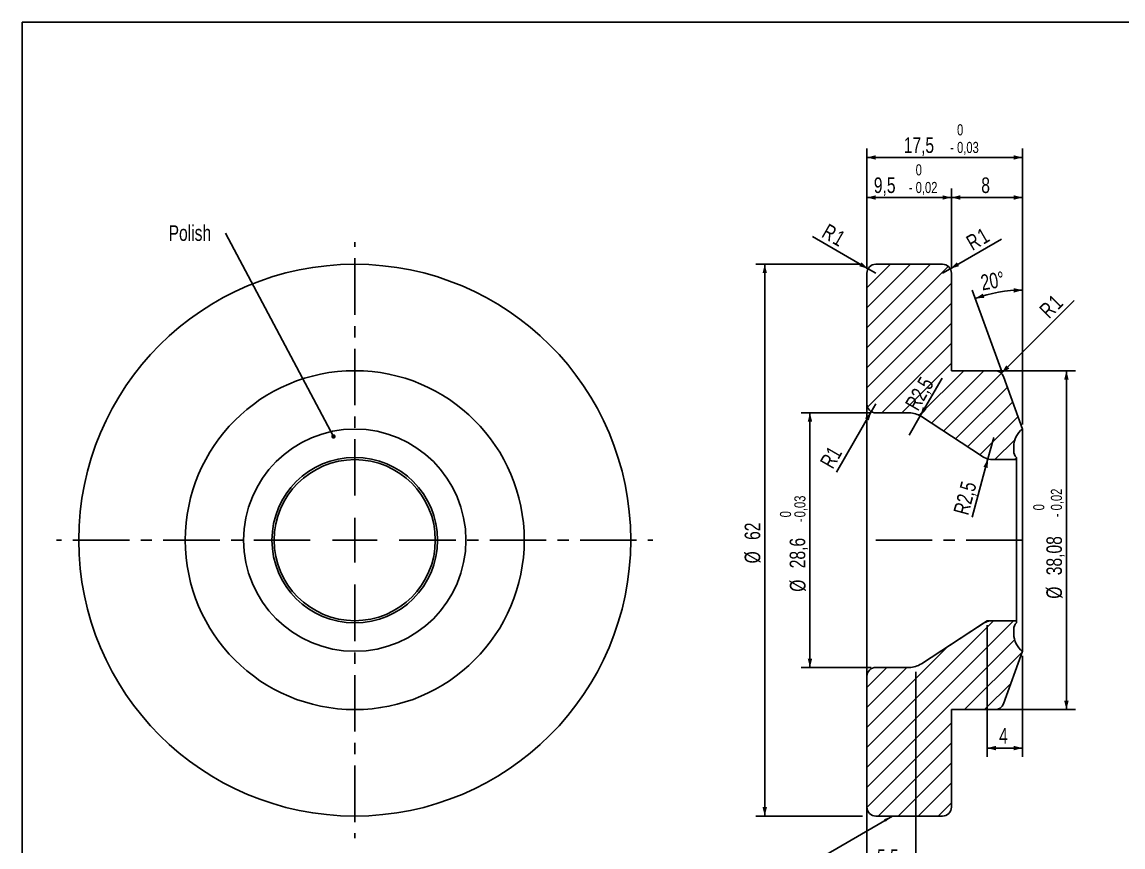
# Model space of a CAD drawing. Header units: millimetres. Extents: x 8 to 484, y -40 to 289.
# Drawn here: x 8 to 255.4, y 103.6 to 289 of the extents above; entities that cross this region are included whole.
import ezdxf

# ---------------------------------------------------------------- set-up
doc = ezdxf.new("R2010")
doc.units = ezdxf.units.MM
doc.linetypes.add('CENTERX2', pattern=[20.319999999999997, 12.7, -2.54, 2.54, -2.54])
for name, color, linetype in [('CENTERLINE', 4, 'CENTERX2'), ('DIMENSIONS', 2, 'Continuous'), ('HATCH', 3, 'Continuous'), ('TEXT', 2, 'Continuous')]:
    doc.layers.add(name, color=color, linetype=linetype)
doc.layers.add('OUTLINE', color=7, linetype='Continuous', lineweight=25)
doc.styles.add('SLDTEXTSTYLE0', font='TXT', dxfattribs={"width": 0.75})
doc.dimstyles.new('SLDDIMSTYLE0', dxfattribs={"dimtxt": 0.18, "dimasz": 1, "dimexe": 0, "dimexo": 0.0625, "dimgap": 0, "dimtad": 0, "dimtih": 1, "dimtoh": 1, "dimdec": 0, "dimrnd": 1e-09, "dimzin": 0, "dimdsep": 46, "dimtxsty": 'Standard', "dimblk1": 'DOT', "dimblk2": 'DOT', "dimsah": 1, "dimcen": 0.09, "dimadec": 0, "dimazin": 0, "dimtfac": 1, "dimtdec": 0, "dimtofl": 0, "dimtmove": 0, "dimatfit": 3, "dimldrblk": 'DOT', "dimfxl": 0, "dimfrac": 2, "dimtolj": 1, "dimtzin": 0, "dimarcsym": 0})
doc.dimstyles.new('SLDDIMSTYLE1', dxfattribs={"dimtxt": 3.5, "dimasz": 2, "dimexe": 0, "dimexo": 0.0625, "dimgap": 0.875, "dimtad": 1, "dimlfac": 0.5, "dimrnd": 1e-09, "dimzin": 12, "dimdsep": 46, "dimtxsty": 'SLDTEXTSTYLE0', "dimsah": 1, "dimcen": 0.09, "dimadec": 0, "dimazin": 3, "dimtfac": 1, "dimtofl": 0, "dimtmove": 0, "dimatfit": 3, "dimfxl": 0, "dimfrac": 2, "dimtolj": 1, "dimtzin": 12, "dimarcsym": 0})
doc.dimstyles.new('SLDDIMSTYLE10', dxfattribs={"dimtxt": 3.5, "dimasz": 2, "dimexe": 0, "dimexo": 0.0625, "dimgap": 0.875, "dimtad": 1, "dimdec": 4, "dimlfac": 0.5, "dimzin": 12, "dimdsep": 46, "dimtxsty": 'SLDTEXTSTYLE0', "dimsah": 1, "dimcen": 0.09, "dimazin": 3, "dimtfac": 1, "dimtofl": 0, "dimtmove": 0, "dimatfit": 3, "dimfxl": 0, "dimfrac": 2, "dimtolj": 1, "dimtzin": 12, "dimarcsym": 0})
doc.dimstyles.new('SLDDIMSTYLE11', dxfattribs={"dimtxt": 0.18, "dimasz": 2, "dimexe": 0, "dimexo": 0.0625, "dimgap": 0, "dimtad": 0, "dimtih": 1, "dimtoh": 1, "dimdec": 0, "dimrnd": 1e-09, "dimzin": 0, "dimdsep": 46, "dimtxsty": 'Standard', "dimsah": 1, "dimcen": 0.09, "dimadec": 0, "dimazin": 0, "dimtfac": 2, "dimtdec": 0, "dimtofl": 0, "dimtmove": 0, "dimatfit": 3, "dimfxl": 0, "dimfrac": 2, "dimtolj": 1, "dimtzin": 0, "dimarcsym": 0})
doc.dimstyles.new('SLDDIMSTYLE2', dxfattribs={"dimtxt": 3.5, "dimasz": 2, "dimexe": 0, "dimexo": 0.0625, "dimgap": 0.875, "dimtad": 1, "dimlfac": 0.5, "dimrnd": 1e-09, "dimzin": 12, "dimdsep": 46, "dimtxsty": 'SLDTEXTSTYLE0', "dimsah": 1, "dimcen": 0.09, "dimadec": 0, "dimazin": 3, "dimtol": 1, "dimtm": 0.02, "dimtfac": 1, "dimtofl": 0, "dimtmove": 0, "dimatfit": 3, "dimfxl": 0, "dimfrac": 2, "dimtolj": 1, "dimarcsym": 0})
doc.dimstyles.new('SLDDIMSTYLE3', dxfattribs={"dimtxt": 3.5, "dimasz": 2, "dimexe": 0, "dimexo": 0.0625, "dimgap": 0.875, "dimtad": 1, "dimdec": 1, "dimlfac": 0.5, "dimrnd": 1e-09, "dimzin": 12, "dimdsep": 46, "dimtxsty": 'SLDTEXTSTYLE0', "dimsah": 1, "dimcen": 0.09, "dimadec": 0, "dimazin": 3, "dimtfac": 1, "dimtdec": 1, "dimtofl": 0, "dimtmove": 0, "dimatfit": 3, "dimfxl": 0, "dimfrac": 2, "dimtolj": 1, "dimtzin": 12, "dimarcsym": 0})
doc.dimstyles.new('SLDDIMSTYLE4', dxfattribs={"dimtxt": 3.5, "dimasz": 2, "dimexe": 0, "dimexo": 0.0625, "dimgap": 0.875, "dimtad": 1, "dimlfac": 0.5, "dimrnd": 1e-09, "dimzin": 12, "dimdsep": 46, "dimtxsty": 'SLDTEXTSTYLE0', "dimsah": 1, "dimcen": 0, "dimadec": 0, "dimazin": 3, "dimtfac": 1, "dimtofl": 0, "dimtmove": 0, "dimatfit": 3, "dimfxl": 0, "dimfrac": 2, "dimtolj": 1, "dimtzin": 12, "dimarcsym": 0})
doc.dimstyles.new('SLDDIMSTYLE5', dxfattribs={"dimtxt": 3.5, "dimasz": 2, "dimexe": 0, "dimexo": 0.0625, "dimgap": 0.875, "dimtad": 1, "dimlfac": 0.5, "dimrnd": 1e-09, "dimzin": 12, "dimdsep": 46, "dimtxsty": 'SLDTEXTSTYLE0', "dimsah": 1, "dimcen": 0, "dimadec": 0, "dimazin": 3, "dimtfac": 1, "dimtofl": 0, "dimtmove": 0, "dimatfit": 3, "dimfxl": 0, "dimfrac": 2, "dimtolj": 1, "dimtzin": 12, "dimarcsym": 0})
doc.dimstyles.new('SLDDIMSTYLE6', dxfattribs={"dimtxt": 3.5, "dimasz": 2, "dimexe": 0, "dimexo": 0.0625, "dimgap": 0.875, "dimtad": 1, "dimlfac": 0.5, "dimrnd": 1e-09, "dimzin": 12, "dimdsep": 46, "dimtxsty": 'SLDTEXTSTYLE0', "dimsah": 1, "dimcen": 0.09, "dimadec": 0, "dimazin": 3, "dimtol": 1, "dimtm": 0.03, "dimtfac": 1, "dimtofl": 0, "dimtmove": 0, "dimatfit": 3, "dimfxl": 0, "dimfrac": 2, "dimtolj": 1, "dimarcsym": 0})
doc.dimstyles.new('SLDDIMSTYLE7', dxfattribs={"dimtxt": 3.5, "dimasz": 2, "dimexe": 0, "dimexo": 0.0625, "dimgap": 0.875, "dimtad": 1, "dimlfac": 0.5, "dimrnd": 1e-09, "dimzin": 12, "dimdsep": 46, "dimtxsty": 'SLDTEXTSTYLE0', "dimsah": 1, "dimcen": 0.09, "dimadec": 0, "dimazin": 3, "dimtol": 1, "dimtm": 0.023, "dimtfac": 1, "dimtofl": 0, "dimtmove": 0, "dimatfit": 3, "dimfxl": 0, "dimfrac": 2, "dimtolj": 1, "dimarcsym": 0})
doc.dimstyles.new('SLDDIMSTYLE8', dxfattribs={"dimtxt": 3.5, "dimasz": 2, "dimexe": 0, "dimexo": 0.0625, "dimgap": 0.875, "dimtad": 1, "dimlfac": 0.5, "dimrnd": 1e-09, "dimzin": 12, "dimdsep": 46, "dimtxsty": 'SLDTEXTSTYLE0', "dimsah": 1, "dimcen": 0.09, "dimadec": 0, "dimazin": 3, "dimtol": 1, "dimtm": 0.03, "dimtfac": 1, "dimtofl": 0, "dimtmove": 0, "dimatfit": 3, "dimfxl": 0, "dimfrac": 2, "dimtolj": 1, "dimarcsym": 0})
doc.dimstyles.new('SLDDIMSTYLE9', dxfattribs={"dimtxt": 3.5, "dimasz": 2, "dimexe": 0, "dimexo": 0.0625, "dimgap": 0.875, "dimtad": 1, "dimlfac": 0.5, "dimrnd": 1e-09, "dimzin": 12, "dimdsep": 46, "dimtxsty": 'SLDTEXTSTYLE0', "dimsah": 1, "dimcen": 0, "dimadec": 0, "dimazin": 3, "dimtfac": 1, "dimtofl": 0, "dimtmove": 0, "dimatfit": 3, "dimfxl": 0, "dimfrac": 2, "dimtolj": 1, "dimtzin": 12, "dimarcsym": 0})
pattern_1 = [(45, (0, 0), (-2.245064030267288, 2.245064030267288), [])]

# ---------------------------------------------------------------- blocks, each defined once
blk = doc.blocks.new('SW_NOTE_0_5')
at = {"layer": 'TEXT', "color": 0, "insert": (-12.80397608731614, 1.763664035662832), "char_height": 3.5, "attachment_point": 1, "style": 'SLDTEXTSTYLE0'}
blk.add_mtext('Polish', dxfattribs=at)
blk = doc.blocks.new('_Dot')
at = {"color": 0, "linetype": 'ByBlock', "lineweight": -2}
blk.add_line((-0.5, 0), (-1, 0), dxfattribs=at)
at = {"color": 0, "linetype": 'ByBlock', "const_width": 0.5}
blk.add_lwpolyline([(-0.25, 0, 1), (0.25, 0, 1)], format="xyb", close=True, dxfattribs=at)
blk = doc.blocks.new('SW_CENTERMARKSYMBOL_0')
at = {"layer": 'CENTERLINE', "color": 0}
for p, q in [((0, 10.00000000000001), (0, 67.00000000000003)), ((0, 0), (0, 5.000000000000004)), ((-9.999999999999995, 0), (-67, 0)), ((0, 0), (-5.000000000000004, 0)), ((0, 0), (0, -4.999999999999977)), ((0, 0), (5.000000000000004, 0)), ((9.999999999999995, 0), (66.99999999999999, 0)), ((0, -9.99999999999998), (0, -66.99999999999999))]:
    blk.add_line(p, q, dxfattribs=at)
blk = doc.blocks.new('_D')
at = {"layer": 'DIMENSIONS'}
for p, q in [((224.8230320394257, 153.4636475415611), (224.8230320394256, 123.8371174978839)), ((232.8230320394257, 146.5900511657207), (232.8230320394256, 123.8371174978839)), ((224.8230320394256, 125.8371174978839), (232.8230320394256, 125.8371174978839))]:
    blk.add_line(p, q, dxfattribs=at)
for points in [[(224.8230320394256, 125.8371174978839), (226.8230320394256, 125.3371174978839), (226.8230320394256, 126.3371174978839)], [(232.8230320394256, 125.8371174978839), (230.8230320394256, 126.3371174978839), (230.8230320394256, 125.3371174978839)]]:
    blk.add_solid(points, dxfattribs=at)
at = {"layer": 'DIMENSIONS', "insert": (227.5299764426655, 130.3488544124628), "char_height": 3.5, "attachment_point": 1, "style": 'SLDTEXTSTYLE0'}
blk.add_mtext('4', dxfattribs=at)
blk = doc.blocks.new('_D_1')
at = {"layer": 'DIMENSIONS'}
for p, q in [((226.4475128548771, 210.6436475415611), (244.6638227939276, 210.643647541561)), ((242.6638227939273, 134.483647541561), (242.6638227939276, 210.643647541561)), ((217.8230320394256, 134.4836475415611), (244.6638227939273, 134.483647541561))]:
    blk.add_line(p, q, dxfattribs=at)
for points in [[(242.6638227939276, 210.643647541561), (242.1638227939276, 208.643647541561), (243.1638227939276, 208.643647541561)], [(242.6638227939273, 134.483647541561), (243.1638227939273, 136.483647541561), (242.1638227939273, 136.483647541561)]]:
    blk.add_solid(points, dxfattribs=at)
at = {"layer": 'DIMENSIONS', "attachment_point": 1, "rotation": 89.9999999999998, "style": 'SLDTEXTSTYLE0'}
for s, insert, char_height in [('0,02', (239.1640899394173, 179.2602159626136), 2.5), ('0', (235.1963339428686, 179.2602159626136), 2.5), ('-', (239.1640899394173, 177.6971605700338), 2.5), ('38,08', (238.1520858793486, 164.6804116485498), 3.5), ('%%c', (238.1520857047255, 159.4031393448397), 3.5)]:
    blk.add_mtext(s, dxfattribs=dict(at, insert=insert, char_height=char_height))
blk = doc.blocks.new('_D_2')
at = {"layer": 'DIMENSIONS'}
for p, q in [((196.823032039426, 234.5636475415612), (172.8746685200124, 234.5636475415613)), ((174.874668520012, 110.5636475415613), (174.8746685200124, 234.5636475415613)), ((196.8230320394255, 110.5636475415612), (172.874668520012, 110.5636475415613))]:
    blk.add_line(p, q, dxfattribs=at)
for points in [[(174.8746685200124, 234.5636475415613), (174.3746685200124, 232.5636475415613), (175.3746685200124, 232.5636475415613)], [(174.874668520012, 110.5636475415613), (175.374668520012, 112.5636475415613), (174.374668520012, 112.5636475415613)]]:
    blk.add_solid(points, dxfattribs=at)
at = {"layer": 'DIMENSIONS', "char_height": 3.5, "attachment_point": 1, "rotation": 89.9999999999998, "style": 'SLDTEXTSTYLE0'}
for s, insert in [('62', (170.3629316054333, 172.6172305441498)), ('%%c', (170.3629314308104, 167.3399582404397))]:
    blk.add_mtext(s, dxfattribs=dict(at, insert=insert))
blk = doc.blocks.new('_D_3')
at = {"layer": 'DIMENSIONS'}
for p, q in [((197.8230320394256, 142.9636475415612), (197.8230320394255, 96.54561076728655)), ((208.8230320394256, 142.9636475415612), (208.8230320394254, 96.54561076728649)), ((208.8230320394254, 98.54561076728649), (197.8230320394255, 98.54561076728655))]:
    blk.add_line(p, q, dxfattribs=at)
for points in [[(197.8230320394255, 98.54561076728655), (199.8230320394255, 98.04561076728655), (199.8230320394255, 99.04561076728655)], [(208.8230320394254, 98.54561076728649), (206.8230320394254, 99.04561076728649), (206.8230320394254, 98.04561076728649)]]:
    blk.add_solid(points, dxfattribs=at)
at = {"layer": 'DIMENSIONS', "insert": (200.0910621515912, 103.0573476818654), "char_height": 3.5, "attachment_point": 1, "style": 'SLDTEXTSTYLE0'}
blk.add_mtext('5,5', dxfattribs=at)
blk = doc.blocks.new('_D_4')
at = {"layer": 'DIMENSIONS'}
for q in [(185.5801495588315, 240.7867795757685), (199.823032039426, 232.5636475415612)]:
    blk.add_line((198.0909812318571, 233.5636475415612), q, dxfattribs=at)
blk.add_solid([(198.0909812318571, 233.5636475415612), (196.6089304242882, 234.9966602434534), (196.1089304242882, 234.130634839669)], dxfattribs=at)
at = {"layer": 'DIMENSIONS', "char_height": 3.5, "attachment_point": 1, "rotation": 329.99999999999983, "style": 'SLDTEXTSTYLE0'}
for s, insert in [('R', (189.1775154837434, 243.842600131133)), ('1', (191.6312812268974, 242.4259178187948))]:
    blk.add_mtext(s, dxfattribs=dict(at, insert=insert))
blk = doc.blocks.new('_D_5')
at = {"layer": 'DIMENSIONS'}
for q in [(244.4355900577912, 226.4269614338185), (226.6522761655338, 208.6436475415611)]:
    blk.add_line((228.0664897279069, 210.0578611039342), q, dxfattribs=at)
blk.add_solid([(228.0664897279069, 210.0578611039342), (229.8342566808732, 211.118521275714), (229.1271498996867, 211.8256280569005)], dxfattribs=at)
at = {"layer": 'DIMENSIONS', "char_height": 3.5, "attachment_point": 1, "rotation": 45.00000000000015, "style": 'SLDTEXTSTYLE0'}
for s, insert in [('R', (236.3082748613804, 224.6464126974484)), ('1', (238.3117662010632, 226.6499040371312))]:
    blk.add_mtext(s, dxfattribs=dict(at, insert=insert))
blk = doc.blocks.new('_D_6')
at = {"layer": 'DIMENSIONS'}
for p, q in [((197.823032039426, 233.5636475415612), (197.823032039426, 260.5636475415582)), ((232.8230320394258, 198.5372439174015), (232.8230320394261, 260.5636475415581)), ((197.823032039426, 258.5636475415581), (232.8230320394261, 258.5636475415581))]:
    blk.add_line(p, q, dxfattribs=at)
for points in [[(197.823032039426, 258.5636475415581), (199.823032039426, 258.0636475415581), (199.823032039426, 259.0636475415581)], [(232.8230320394261, 258.5636475415581), (230.8230320394261, 259.0636475415581), (230.8230320394261, 258.0636475415581)]]:
    blk.add_solid(points, dxfattribs=at)
at = {"layer": 'DIMENSIONS', "attachment_point": 1, "style": 'SLDTEXTSTYLE0'}
for s, insert, char_height in [('0', (218.0871308314909, 266.031136392617), 2.5), ('17,5', (206.0949934716979, 263.075384456137), 3.5), ('-', (216.5240754389111, 262.0633803960682), 2.5), ('0,03', (218.0871308314909, 262.0633803960682), 2.5)]:
    blk.add_mtext(s, dxfattribs=dict(at, insert=insert, char_height=char_height))
blk = doc.blocks.new('_D_7')
at = {"layer": 'DIMENSIONS'}
for p, q in [((216.8230320394259, 233.5636475415611), (216.823032039426, 251.5636475415588)), ((232.8230320394258, 198.5372439174015), (232.823032039426, 251.5636475415587)), ((216.823032039426, 249.5636475415588), (232.823032039426, 249.5636475415588))]:
    blk.add_line(p, q, dxfattribs=at)
for points in [[(216.823032039426, 249.5636475415588), (218.823032039426, 249.0636475415588), (218.823032039426, 250.0636475415588)], [(232.823032039426, 249.5636475415588), (230.823032039426, 250.0636475415588), (230.823032039426, 249.0636475415588)]]:
    blk.add_solid(points, dxfattribs=at)
at = {"layer": 'DIMENSIONS', "insert": (223.5305054647953, 254.0753844561378), "char_height": 3.5, "attachment_point": 1, "style": 'SLDTEXTSTYLE0'}
blk.add_mtext('8', dxfattribs=at)
blk = doc.blocks.new('_D_8')
at = {"layer": 'DIMENSIONS'}
for p, q in [((197.823032039426, 233.5636475415612), (197.823032039426, 251.5636475415615)), ((216.8230320394259, 233.5636475415611), (216.823032039426, 251.5636475415615)), ((216.823032039426, 249.5636475415615), (197.823032039426, 249.5636475415616))]:
    blk.add_line(p, q, dxfattribs=at)
for points in [[(197.823032039426, 249.5636475415616), (199.823032039426, 249.0636475415616), (199.823032039426, 250.0636475415616)], [(216.823032039426, 249.5636475415615), (214.823032039426, 250.0636475415615), (214.823032039426, 249.0636475415615)]]:
    blk.add_solid(points, dxfattribs=at)
at = {"layer": 'DIMENSIONS', "attachment_point": 1, "style": 'SLDTEXTSTYLE0'}
for s, insert, char_height in [('0', (208.7946042568549, 257.0311363926205), 2.5), ('9,5', (199.3875200463287, 254.0753844561404), 3.5), ('0,02', (208.7946042568549, 253.0633803960717), 2.5), ('-', (207.2315488642751, 253.0633803960717), 2.5)]:
    blk.add_mtext(s, dxfattribs=dict(at, insert=insert, char_height=char_height))
blk = doc.blocks.new('_D_9')
at = {"layer": 'DIMENSIONS'}
for q in [(228.0683729602988, 240.2108486877354), (214.8230320394259, 232.5636475415611)]:
    blk.add_line((216.5550828469948, 233.5636475415611), q, dxfattribs=at)
blk.add_solid([(216.5550828469948, 233.5636475415611), (218.5371336545637, 234.1306348396689), (218.0371336545637, 234.9966602434533)], dxfattribs=at)
at = {"layer": 'DIMENSIONS', "char_height": 3.5, "attachment_point": 1, "rotation": 29.999999999999954, "style": 'SLDTEXTSTYLE0'}
for s, insert in [('1', (222.238934724285, 241.9626255935628)), ('R', (219.785168981131, 240.5459432812246))]:
    blk.add_mtext(s, dxfattribs=dict(at, insert=insert))
blk = doc.blocks.new('_D_10')
at = {"layer": 'DIMENSIONS'}
for p, q in [((198.8230320394258, 201.1636475415612), (183.0411494551543, 201.1636475415612)), ((185.0411494551543, 201.1636475415612), (185.0411494551541, 143.9636475415612)), ((198.8230320394256, 143.9636475415612), (183.0411494551541, 143.9636475415612))]:
    blk.add_line(p, q, dxfattribs=at)
for points in [[(185.0411494551543, 201.1636475415612), (184.5411494551543, 199.1636475415612), (185.5411494551543, 199.1636475415612)], [(185.0411494551541, 143.9636475415612), (185.5411494551541, 145.9636475415612), (184.5411494551541, 145.9636475415612)]]:
    blk.add_solid(points, dxfattribs=at)
at = {"layer": 'DIMENSIONS', "attachment_point": 1, "rotation": 90.0000000000002, "style": 'SLDTEXTSTYLE0'}
for s, insert, char_height in [('0,03', (181.5254245564603, 177.6962686957504), 2.5), ('0', (178.2927857391797, 177.6962686957504), 2.5), ('-', (181.5254245564603, 176.5886299939538), 2.5), ('28,6', (180.4759401892924, 166.2441852198626), 3.5), ('%%c', (180.5294123659523, 160.9657478214885), 3.5)]:
    blk.add_mtext(s, dxfattribs=dict(at, insert=insert, char_height=char_height))
blk = doc.blocks.new('_D_11')
at = {"layer": 'DIMENSIONS'}
for q in [(214.7353174298984, 208.9919239251987), (207.3289086065665, 196.1636475415611)]:
    blk.add_line((209.8289086065664, 200.4937745604834), q, dxfattribs=at)
blk.add_solid([(209.8289086065664, 200.4937745604834), (211.2619213084587, 201.9758253680523), (210.3958959046742, 202.4758253680523)], dxfattribs=at)
at = {"layer": 'DIMENSIONS', "insert": (206.2582449088579, 203.148250152675), "char_height": 3.5, "attachment_point": 1, "rotation": 60.0000000000002, "style": 'SLDTEXTSTYLE0'}
blk.add_mtext('R2,5', dxfattribs=at)
blk = doc.blocks.new('_D_12')
at = {"layer": 'DIMENSIONS'}
for q in [(226.3171554722852, 195.663647541561), (221.5131906595871, 177.7350067827988)]:
    blk.add_line((225.0230602467726, 190.8340184101157), q, dxfattribs=at)
blk.add_solid([(225.0230602467726, 190.8340184101157), (224.022459243423, 189.0315762800888), (224.9883850697121, 188.7727572349863)], dxfattribs=at)
at = {"layer": 'DIMENSIONS', "insert": (217.2052788827071, 178.8893082644784), "char_height": 3.5, "attachment_point": 1, "rotation": 74.99999999999997, "style": 'SLDTEXTSTYLE0'}
blk.add_mtext('R2,5', dxfattribs=at)
blk = doc.blocks.new('_D_13')
at = {"layer": 'DIMENSIONS'}
for q in [(199.8230320394259, 203.1636475415612), (190.9917780716674, 187.8674669748594)]:
    blk.add_line((198.8230320394259, 201.4315967339923), q, dxfattribs=at)
blk.add_solid([(198.8230320394259, 201.4315967339923), (197.3900193375337, 199.9495459264235), (198.2560447413181, 199.4495459264235)], dxfattribs=at)
at = {"layer": 'DIMENSIONS', "insert": (187.1237045129225, 190.1007002852462), "char_height": 3.5, "attachment_point": 1, "rotation": 60.000000000000135, "style": 'SLDTEXTSTYLE0'}
blk.add_mtext('R1', dxfattribs=at)
blk = doc.blocks.new('_D_14')
at = {"layer": 'DIMENSIONS'}
for p, q in [((232.8230320394258, 198.5372439174015), (232.823032039426, 230.7540701717282)), ((228.1896412637799, 210.2673804489983), (221.4622083630975, 228.75085043452))]:
    blk.add_line(p, q, dxfattribs=at)
blk.add_arc((232.8230320394258, 197.5372439174015), 31.21682625432674, 89.9999999999998, 109.9999999999994, dxfattribs=at)
for points in [[(222.1462486497488, 226.8714651929482), (224.2024458448541, 227.0199680375047), (223.8906566009327, 227.970119324077)], [(232.823032039426, 228.7540701717282), (230.8080629166642, 229.1898446940635), (230.8400477441254, 228.1903563395479)]]:
    blk.add_solid(points, dxfattribs=at)
at = {"layer": 'DIMENSIONS', "insert": (223.1528559309172, 232.1118648074166), "char_height": 3.5, "attachment_point": 1, "rotation": 10.000000000000037, "style": 'SLDTEXTSTYLE0'}
blk.add_mtext('20°', dxfattribs=at)

msp = doc.modelspace()

# ---------------------------------------------------------------- hatches: boundary and pattern name
at = {"layer": 'HATCH'}
h = msp.add_hatch(dxfattribs=at)
h.set_pattern_fill('ANSI31', color=256, angle=2.8e-322, style=0)
h.set_pattern_definition(pattern_1)
edge = h.paths.add_edge_path(flags=0)
edge.add_arc((226.6522761655338, 208.6436475415611), 2, 20.00000000000009, 89.99999999999919)
edge.add_line((226.6522761655338, 210.6436475415611), (216.8230320394259, 210.6436475415611))
edge.add_line((216.8230320394259, 210.6436475415611), (216.8230320394259, 232.5636475415611))
edge.add_arc((214.8230320394259, 232.5636475415611), 2, 0, 89.99999999999919)
edge.add_line((214.823032039426, 234.5636475415611), (199.823032039426, 234.5636475415612))
edge.add_arc((199.823032039426, 232.5636475415612), 2, 89.99999999999919, 179.9999999999992)
edge.add_line((197.823032039426, 232.5636475415612), (197.8230320394259, 203.1636475415612))
edge.add_arc((199.8230320394259, 203.1636475415612), 2, 180, 270)
edge.add_line((199.8230320394258, 201.1636475415612), (207.3289086065665, 201.1636475415611))
edge.add_arc((207.3289086065665, 196.1636475415611), 5, 56.7251120151638, 89.99999999999892, ccw=False)
edge.add_line((210.0721908140006, 200.3438870957464), (223.5738732648511, 191.4834079873757))
edge.add_arc((226.3171554722852, 195.663647541561), 5, 236.7251120151656, 270.0000000000005)
edge.add_line((226.3171554722852, 190.663647541561), (231.4230320394258, 190.663647541561))
edge.add_line((231.4230320394258, 190.663647541561), (231.4230320394258, 191.1636475415611))
edge.add_arc((232.8230320394258, 192.5919332272697), 2, 180, 225.5729959991948, ccw=False)
edge.add_line((230.8230320394258, 192.5919332272697), (230.8230320394258, 193.6385261794779))
edge.add_arc((235.6230320394258, 193.6385261794779), 4.799999999999997, 125.68533471265081, 179.9999999999988, ccw=False)
edge.add_line((232.8230320394258, 197.5372439174015), (228.5316614071056, 209.3276878282124))
h = msp.add_hatch(dxfattribs=at)
h.set_pattern_fill('ANSI31', color=256, angle=2.8e-322, style=0)
h.set_pattern_definition(pattern_1)
edge = h.paths.add_edge_path(flags=0)
edge.add_arc((235.6230320394257, 151.4887689036443), 4.799999999999997, 179.9999999999988, 234.3146652873481, ccw=False)
edge.add_line((230.8230320394257, 151.4887689036444), (230.8230320394257, 152.5353618558526))
edge.add_arc((232.8230320394257, 152.5353618558525), 2, 134.4270040008044, 179.9999999999984, ccw=False)
edge.add_line((231.4230320394257, 153.9636475415611), (231.4230320394257, 154.4636475415611))
edge.add_line((231.4230320394257, 154.4636475415611), (226.317155472285, 154.4636475415611))
edge.add_arc((226.317155472285, 149.4636475415611), 5, 90, 123.2748879848349)
edge.add_line((223.5738732648509, 153.6438870957464), (210.0721908140004, 144.7834079873759))
edge.add_arc((207.3289086065663, 148.9636475415612), 5, 269.99999999999966, 303.2748879848349, ccw=False)
edge.add_line((207.3289086065663, 143.9636475415612), (199.8230320394256, 143.9636475415612))
edge.add_arc((199.8230320394256, 141.9636475415612), 2, 90, 180)
edge.add_line((197.8230320394256, 141.9636475415612), (197.8230320394255, 112.5636475415612))
edge.add_arc((199.8230320394255, 112.5636475415612), 2, 180, 270.0000000000008)
edge.add_line((199.8230320394255, 110.5636475415612), (214.8230320394255, 110.5636475415611))
edge.add_arc((214.8230320394255, 112.5636475415611), 2, 270.0000000000008, 360.0000000000008)
edge.add_line((216.8230320394255, 112.5636475415611), (216.8230320394256, 134.4836475415611))
edge.add_line((216.8230320394256, 134.4836475415611), (226.6522761655335, 134.4836475415611))
edge.add_arc((226.6522761655335, 136.4836475415611), 2, 270.0000000000008, 340.0000000000007)
edge.add_line((228.5316614071053, 135.7996072549097), (232.8230320394257, 147.5900511657207))

# ---------------------------------------------------------------- linework, layer by layer
at = {"layer": 'CENTERLINE'}
msp.add_line((232.8230320394256, 172.5636475415611), (197.8230320394256, 172.5636475415611), dxfattribs=at)
at = {"layer": 'OUTLINE'}
for p, q in [((8.000000000000007, 289), (412, 289)), ((8.000000000000007, 8.000000000000007), (8.000000000000007, 289)), ((197.8230320394258, 232.5636475415611), (197.8230320394258, 203.1636475415611)), ((214.8230320394257, 234.5636475415611), (199.8230320394258, 234.5636475415611)), ((216.8230320394257, 210.6436475415611), (216.8230320394257, 232.5636475415611)), ((226.6522761655337, 210.6436475415611), (216.8230320394257, 210.6436475415611)), ((228.5316614071054, 209.3276878282124), (232.8230320394258, 197.5372439174015)), ((197.8230320394257, 141.9636475415611), (197.8230320394258, 203.1636475415611)), ((199.8230320394258, 201.163647541561), (207.3289086065664, 201.163647541561)), ((210.0721908140005, 200.3438870957464), (223.573873264851, 191.4834079873757)), ((232.8230320394258, 147.5900511657207), (232.8230320394258, 197.5372439174015)), ((230.8230320394258, 193.6385261794779), (230.8230320394258, 192.5919332272697)), ((226.3171554722851, 190.663647541561), (231.4230320394257, 190.663647541561)), ((231.4230320394257, 191.1636475415611), (231.4230320394257, 190.663647541561)), ((231.4230320394257, 190.663647541561), (231.4230320394257, 154.4636475415611)), ((224.8230320394257, 154.4636475415611), (210.0721908140004, 144.7834079873759)), ((223.573873264851, 153.6438870957464), (210.0721908140005, 144.7834079873758)), ((231.4230320394257, 154.4636475415611), (224.8230320394257, 154.4636475415611)), ((231.4230320394257, 154.4636475415611), (226.3171554722851, 154.4636475415611)), ((231.4230320394257, 154.4636475415611), (231.4230320394257, 153.9636475415611)), ((230.8230320394258, 152.5353618558525), (230.8230320394258, 151.4887689036443)), ((232.8230320394258, 147.5900511657207), (228.5316614071054, 135.7996072549097)), ((207.3289086065664, 143.9636475415611), (199.8230320394258, 143.9636475415611)), ((197.8230320394257, 141.9636475415611), (197.8230320394257, 112.5636475415611)), ((216.8230320394257, 134.4836475415611), (226.6522761655337, 134.4836475415611)), ((216.8230320394257, 112.5636475415611), (216.8230320394257, 134.4836475415611)), ((199.8230320394257, 110.5636475415611), (214.8230320394257, 110.5636475415611))]:
    msp.add_line(p, q, dxfattribs=at)
for centre, radius in [((82.76102136776821, 172.563647541561), 62), ((82.76102136776821, 172.563647541561), 38.07999999999998), ((82.76102136776821, 172.563647541561), 24.97359637584039), ((82.76102136776821, 172.5636475415611), 18.60000000000001), ((82.76102136776821, 172.563647541561), 18.09999999999995)]:
    msp.add_circle(centre, radius, dxfattribs=at)
for centre, radius, start, end in [((199.8230320394258, 232.5636475415611), 2, 90, 179.9999999999964), ((214.8230320394257, 232.5636475415611), 2, 9.8895816589223e-14, 90), ((226.6522761655337, 208.6436475415611), 2, 19.99999999999961, 90), ((199.8230320394258, 203.1636475415611), 2.000000000000028, 179.9999999999999, 270.0000000000008), ((207.3289086065664, 196.163647541561), 5.000000000000014, 56.72511201516527, 90), ((235.6230320394257, 193.6385261794779), 4.800000000000017, 125.6853347126517, 179.9999999999978), ((226.3171554722851, 195.663647541561), 5.000000000000006, 236.7251120151656, 270.0000000000008), ((232.8230320394258, 192.5919332272697), 2.000000000000006, 179.9999999999999, 225.5729959991951), ((226.3171554722851, 149.4636475415611), 5, 89.99999999999967, 123.2748879848349), ((232.8230320394258, 152.5353618558525), 2.000000000000006, 134.4270040008058, 179.9999999999999), ((235.6230320394257, 151.4887689036443), 4.800000000000017, 179.9999999999978, 234.3146652873492), ((199.8230320394257, 141.9636475415611), 2, 89.99999999999919, 179.9999999999999), ((207.3289086065664, 148.9636475415611), 5, 270.0000000000008, 303.2748879848357), ((226.6522761655337, 136.4836475415611), 2, 270.0000000000008, 340.0000000000011), ((199.8230320394257, 112.5636475415611), 2, 179.9999999999964, 270.0000000000008), ((214.8230320394257, 112.5636475415611), 2, 270.0000000000016, 9.889581658922228e-14)]:
    msp.add_arc(centre, radius, start, end, dxfattribs=at)

# ---------------------------------------------------------------- block references
at = {"layer": 'CENTERLINE'}
msp.add_blockref('SW_CENTERMARKSYMBOL_0', (82.76102136776821, 172.5636475415611), dxfattribs=at)
at = {"layer": 'TEXT'}
msp.add_blockref('SW_NOTE_0_5', (53.73968608240895, 241.5632009813588), dxfattribs=at)

# ---------------------------------------------------------------- dimensions: what is measured, and where the dimension line sits
at = {"layer": 'DIMENSIONS'}
for base, p1, p2, dimstyle, picture, middle in [((232.8230320394261, 258.5636475415606), (197.823032039426, 232.5636475415612), (232.8230320394258, 197.5372439174015), 'SLDDIMSTYLE6', '_D_6', (215.323032039426, 258.5636475415607)), ((197.823032039426, 249.5636475415616), (216.8230320394259, 232.5636475415611), (197.823032039426, 232.5636475415612), 'SLDDIMSTYLE7', '_D_8', (207.323032039426, 249.5636475415615)), ((232.823032039426, 249.5636475415614), (216.8230320394259, 232.5636475415611), (232.8230320394258, 197.5372439174015), 'SLDDIMSTYLE1', '_D_7', (224.823032039426, 249.5636475415615)), ((232.8230320394256, 125.8371174978867), (224.8230320394257, 154.4636475415611), (232.8230320394257, 147.5900511657207), 'SLDDIMSTYLE1', '_D', (228.8230320394256, 125.8371174978867)), ((197.8230320394255, 98.54561076728655), (208.8230320394256, 143.9636475415612), (197.8230320394256, 143.9636475415612), 'SLDDIMSTYLE3', '_D_3', (203.3230320394255, 98.54561076728652))]:
    dim = msp.add_linear_dim(base=base, p1=p1, p2=p2, dimstyle=dimstyle, dxfattribs=at)
    dim.commit()
    dim.dimension.update_dxf_attribs({"geometry": picture, "text_midpoint": middle, "dimtype": 160})
for center, mpoint, dimstyle, picture, middle in [((199.823032039426, 232.5636475415612), (198.0909812318571, 233.5636475415612), 'SLDDIMSTYLE4', '_D_4', (189.042550097497, 238.7877774662304)), ((214.8230320394259, 232.5636475415611), (216.5550828469948, 233.5636475415611), 'SLDDIMSTYLE5', '_D_9', (224.6295830135361, 238.2254666127827)), ((226.6522761655338, 208.6436475415611), (228.0664897279069, 210.0578611039342), 'SLDDIMSTYLE5', '_D_5', (241.5253388120222, 223.5167101880496)), ((207.3289086065665, 196.1636475415611), (209.8289086065664, 200.4937745604834), 'SLDDIMSTYLE9', '_D_11', (212.5849635402722, 205.2673944136046)), ((199.8230320394259, 203.1636475415612), (198.8230320394259, 201.4315967339923), 'SLDDIMSTYLE9', '_D_13', (192.2229777452879, 189.9999600433243)), ((226.3171554722852, 195.663647541561), (225.0230602467726, 190.8340184101157), 'SLDDIMSTYLE9', '_D_12', (222.6481306105385, 181.9706330227815))]:
    dim = msp.add_radius_dim(center=center, mpoint=mpoint, dimstyle=dimstyle, dxfattribs=at)
    dim.commit()
    dim.dimension.update_dxf_attribs({"geometry": picture, "text_midpoint": middle, "dimtype": 164})
for base, p1, p2, dimstyle, picture, middle in [((172.0975007029287, 234.5636475415613), (197.8230320394255, 110.5636475415612), (197.823032039426, 234.5636475415612), 'SLDDIMSTYLE3', '_D_2', (172.0975007029285, 172.5636475415613)), ((242.6638227939276, 210.643647541561), (216.8230320394256, 134.4836475415611), (216.8230320394258, 210.6436475415611), 'SLDDIMSTYLE2', '_D_1', (242.6638227939275, 172.563647541561)), ((185.0411494551541, 143.9636475415612), (199.8230320394258, 201.1636475415612), (199.8230320394256, 143.9636475415612), 'SLDDIMSTYLE8', '_D_10', (185.0411494551541, 172.5636475415612))]:
    dim = msp.add_linear_dim(base=base, p1=p1, p2=p2, angle=90.0000000000002, text='%%c<>', dimstyle=dimstyle, dxfattribs=at)
    dim.commit()
    dim.dimension.update_dxf_attribs({"geometry": picture, "text_midpoint": middle, "dimtype": 160})
dim = msp.add_angular_dim_2l(base=(227.402287047817, 228.2798164370975), line1=((232.8230320394257, 147.5900511657207), (232.8230320394258, 197.5372439174015)), line2=((228.5316614071056, 209.3276878282124), (232.8230320394258, 197.5372439174015)), dimstyle='SLDDIMSTYLE10', dxfattribs=at)
dim.commit()
dim.dimension.update_dxf_attribs({"geometry": '_D_14', "text_midpoint": (227.402287047817, 228.2798164370975), "dimtype": 162})

# ---------------------------------------------------------------- leaders
at = {"layer": 'TEXT'}
for points, dimstyle in [([(77.97619733534361, 195.8723628384884), (53.73968608240895, 241.5632009813588)], 'SLDDIMSTYLE0'), ([(203.5680226632461, 110.5636475415612), (168.1445211389129, 89.99137187230373)], 'SLDDIMSTYLE11')]:
    msp.add_leader(points, dimstyle=dimstyle, dxfattribs=at)

doc.saveas('drawing.dxf')
